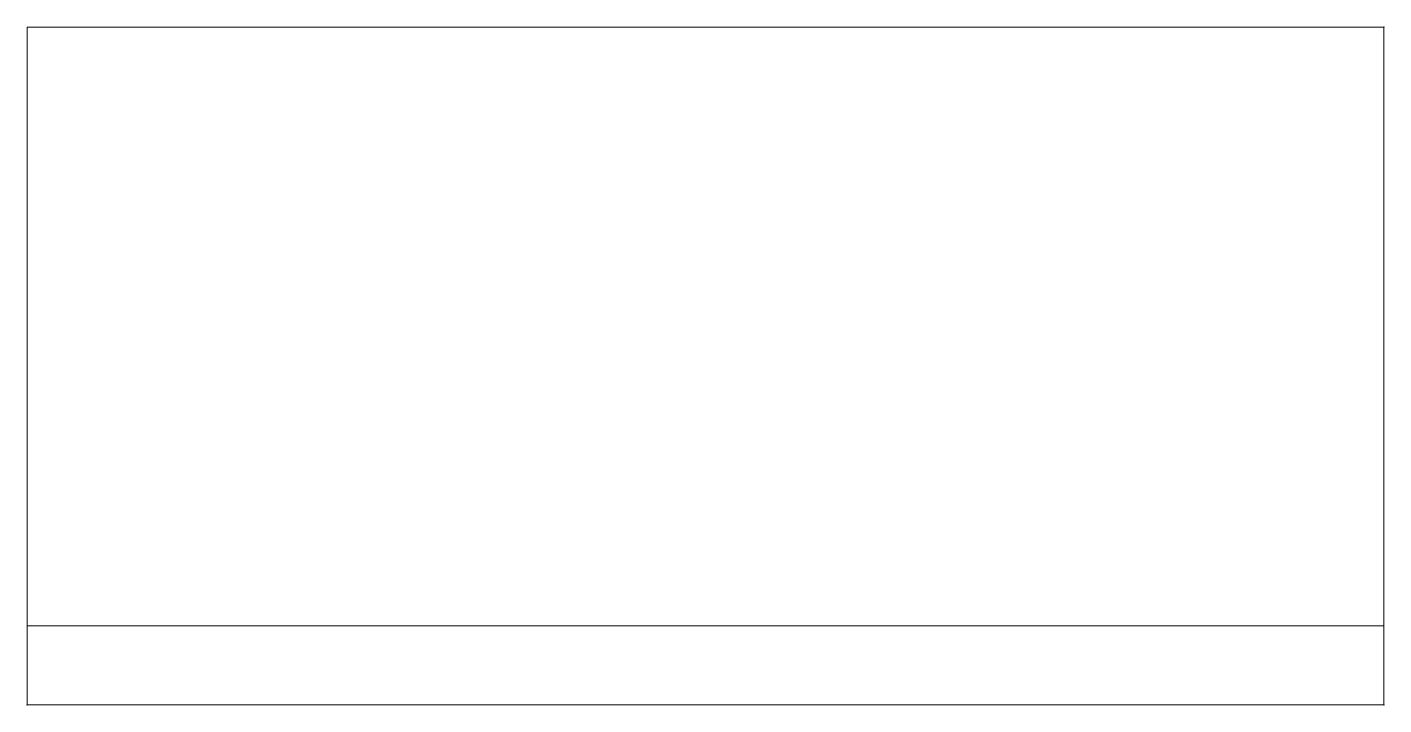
# Model space of a CAD drawing. Header units: millimetres. Extents: x 0 to 1200, y -600 to 0.
import ezdxf

# ---------------------------------------------------------------- set-up
doc = ezdxf.new("R2010")
doc.units = ezdxf.units.MM
doc.header["$MEASUREMENT"] = 0

# ---------------------------------------------------------------- blocks, each defined once
blk = doc.blocks.new('BÄNKHÖRNSKÅP_ENKELLUCKA_1200x600R1_M_G')
at = {"color": 8, "lineweight": 13}
blk.add_line((30, -600, 850), (30, -600, 740), dxfattribs=at)
for p in [(1200, 0), (0, -600), (1200, -600)]:
    blk.add_point(p, dxfattribs=at)
at = {"color": 8, "linetype": 'ByBlock', "lineweight": 13}
for points in [[(1200, 0, 150), (0, 0, 150), (0, 0, 900), (1200, 0, 900)], [(0, 0, 900), (0, 0, 150), (0, -600, 150), (0, -600, 900)], [(0, 0, 150), (0, 0), (0, -530), (0, -530, 150)], [(1200, 0), (0, 0), (0, 0, 150), (1200, 0, 150)], [(1200, -530), (0, -530), (0, 0), (1200, 0)], [(1200, -600, 150), (0, -600, 150), (0, 0, 150), (1200, 0, 150)], [(0, -600, 900), (1200, -600, 900), (1200, 0, 900), (0, 0, 900)], [(1200, -600, 150), (1200, 0, 150), (1200, 0, 900), (1200, -600, 900)], [(1200, -530), (1200, 0), (1200, 0, 150), (1200, -530, 150)], [(0, -530), (1200, -530), (1200, -530, 150), (0, -530, 150)], [(600, -600, 900), (600, -600, 150), (1200, -600, 150), (1200, -600, 900)]]:
    blk.add_3dface(points, dxfattribs=at)
at = {"color": 8, "lineweight": 13}
blk.add_3dface([(0, -600, 900), (0, -600, 150), (600, -600, 150), (600, -600, 900)], dxfattribs=at)

msp = doc.modelspace()

# ---------------------------------------------------------------- block references
msp.add_blockref('BÄNKHÖRNSKÅP_ENKELLUCKA_1200x600R1_M_G', (0, 0))

doc.saveas('drawing.dxf')
